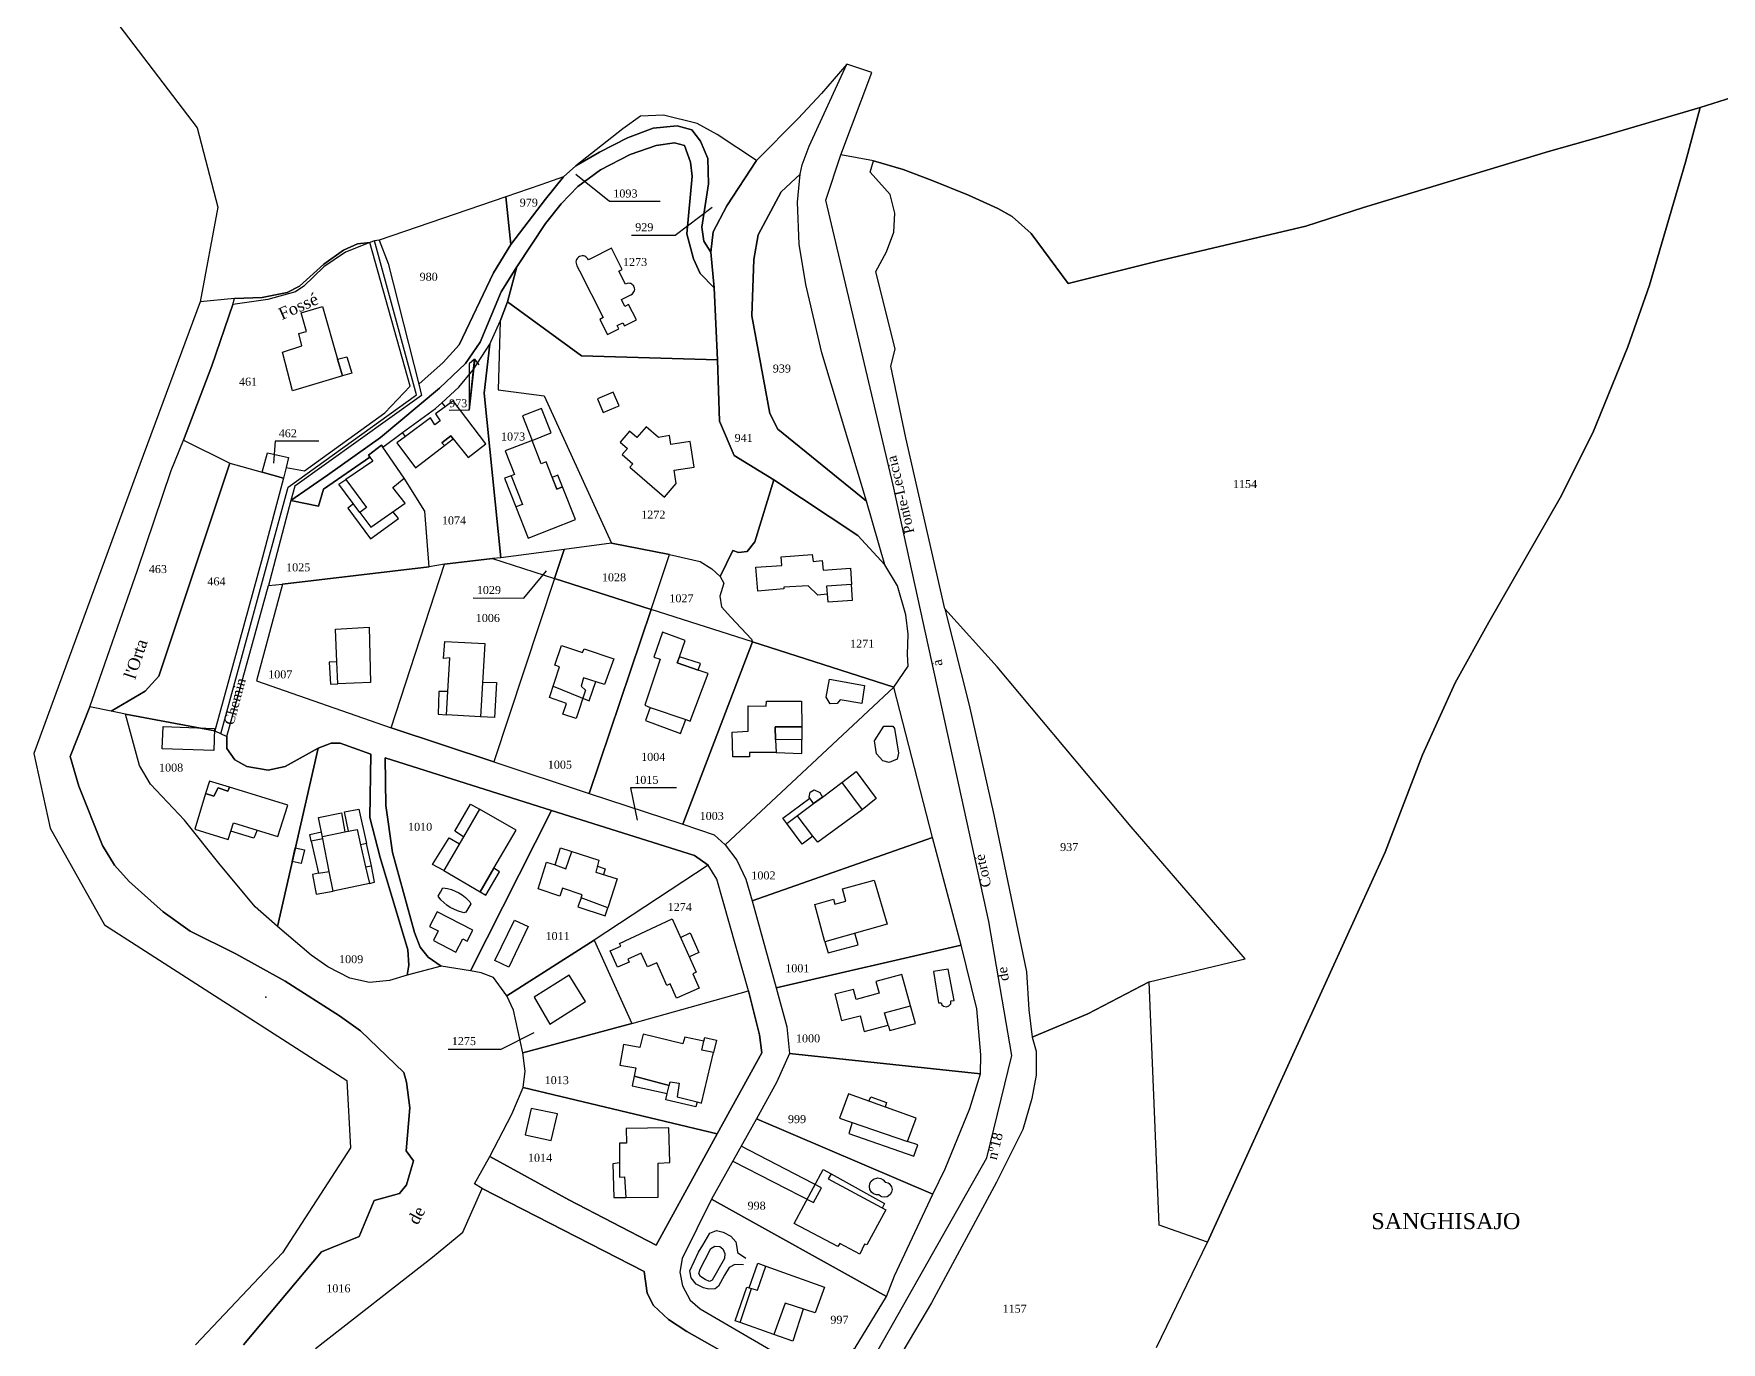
# Model space of a CAD drawing. Extents: x 1206804 to 1210977, y 6152742 to 6157901.
# Drawn here: x 1207331.4 to 1207753.1, y 6154725.3 to 6155052.3 of the extents above; entities that cross this region are included whole.
import ezdxf

# ---------------------------------------------------------------- set-up
doc = ezdxf.new("R2010")
doc.units = 0
doc.linetypes.add('CONTINU', pattern=[0])
doc.layers.get('0').update_dxf_attribs({"linetype": 'CONTINU'})
for name, color, linetype in [('1FLECHEFL', 7, 'CONTINU'), ('1LIEUDIT', 7, 'CONTINU'), ('1PARCELLE', 7, 'CONTINU'), ('1SECTION', 7, 'CONTINU'), ('1SUBDSECT', 7, 'CONTINU'), ('1TRONFLUV', 7, 'CONTINU'), ('1ZONCOMM', 7, 'CONTINU'), ('3BATIDUR', 7, 'CONTINU'), ('3BATILEGER', 7, 'CONTINU'), ('3FISCLINE', 7, 'CONTINUOUS'), ('3FLECHEPAR', 7, 'CONTINU'), ('3LIEUDITTEX', 7, 'CONTINU'), ('3PARCELLETEX', 7, 'CONTINU'), ('3PISCINE', 7, 'CONTINUOUS'), ('3TOPOLINE', 7, 'CONTINU'), ('3TRONFLUVTEX', 7, 'CONTINU'), ('3ZONCOMMTEX', 7, 'CONTINU')]:
    doc.layers.add(name, color=color, linetype=linetype)
doc.styles.get("Standard").update_dxf_attribs({"font": 'Times New Roman'})

# ---------------------------------------------------------------- blocks, each defined once
blk = doc.blocks.new('FLECHRU1')
blk.add_point((0, 0))

msp = doc.modelspace()

# ---------------------------------------------------------------- linework, layer by layer
at = {"layer": '1LIEUDIT'}
msp.add_lwpolyline([(1207757.38, 6155036.87), (1207747.85, 6155033.93), (1207722.96, 6155026.55), (1207709.97, 6155022.92), (1207663.78, 6155008.86), (1207649.29, 6155004.2), (1207612.95, 6154995.64), (1207589.97, 6154989.94), (1207580.73, 6155002.42), (1207575.96, 6155006.62), (1207572.34, 6155008.65), (1207564.99, 6155012.02), (1207555.96, 6155015.67), (1207548.67, 6155018.42), (1207541.27, 6155020.6), (1207533.16, 6155022.07), (1207540.87, 6155042.67), (1207534.63, 6155044.73), (1207528.33, 6155037.39), (1207522.47, 6155031.15), (1207512.04, 6155020.68), (1207502.21, 6155027.15), (1207497.23, 6155029.91), (1207488.84, 6155032), (1207483.08, 6155031.72), (1207478.61, 6155028.53), (1207466.89, 6155019.3), (1207463.81, 6155016.58), (1207458.11, 6155014.59), (1207449.36, 6155011.6), (1207417.73, 6155000.77), (1207416.61, 6155000.53), (1207415.42, 6155000.18), (1207412.36, 6154999.84), (1207408.79, 6154998.26), (1207403.89, 6154994.71), (1207397.81, 6154989.27), (1207394.73, 6154987.67), (1207388.47, 6154986.43), (1207381.61, 6154986.18), (1207373.01, 6154985.32), (1207357.96, 6154944.63), (1207331.42, 6154872.44), (1207335.52, 6154853.79), (1207349.14, 6154829.61), (1207409.65, 6154790.69), (1207410.6, 6154773.89), (1207393.55, 6154747.64), (1207371.83, 6154724.6)], dxfattribs=at)
at = {"layer": '1PARCELLE'}
for points in [[(1207534.63, 6155044.73), (1207528.33, 6155037.39), (1207522.47, 6155031.15), (1207512.04, 6155020.68), (1207504.59, 6155009.3), (1207501.22, 6155002.83), (1207500.67, 6154997.74), (1207501.45, 6154988.78), (1207502.3, 6154970.8), (1207502.77, 6154955.45), (1207506.44, 6154946.91), (1207516.4, 6154940.86), (1207537.41, 6154926.89), (1207544.15, 6154919.59), (1207539.54, 6154935.53), (1207517.35, 6154953.49), (1207515.39, 6154957.38), (1207510.84, 6154981.84), (1207511.35, 6154995.94), (1207512.43, 6155002.06), (1207518.2, 6155012.81), (1207522.92, 6155017.22), (1207523.49, 6155019.6), (1207525.19, 6155024.24), (1207534.63, 6155044.73)], [(1207512.04, 6155020.68), (1207502.21, 6155027.15), (1207497.23, 6155029.91), (1207488.84, 6155032), (1207483.08, 6155031.72), (1207478.61, 6155028.53), (1207466.89, 6155019.3), (1207472.82, 6155022.72), (1207479.82, 6155026.28), (1207486.23, 6155028.73), (1207492.26, 6155029.31), (1207495.89, 6155028.33), (1207498.07, 6155025.46), (1207499.85, 6155021.15), (1207500.02, 6155014.82), (1207498.38, 6155003.98), (1207498.89, 6155000.52), (1207500.67, 6154997.74), (1207501.22, 6155002.83), (1207504.59, 6155009.3), (1207512.04, 6155020.68)], [(1207541.27, 6155020.6), (1207548.67, 6155018.42), (1207555.96, 6155015.67), (1207564.99, 6155012.02), (1207572.34, 6155008.65), (1207575.96, 6155006.62), (1207580.73, 6155002.42), (1207589.97, 6154989.94), (1207612.95, 6154995.64), (1207649.29, 6155004.2), (1207663.78, 6155008.86), (1207709.97, 6155022.92), (1207722.96, 6155026.55), (1207747.85, 6155033.93), (1207744.19, 6155020.23), (1207735.18, 6154989.47), (1207729.82, 6154974.09), (1207721.04, 6154952.59), (1207712.88, 6154936.33), (1207695.07, 6154905.27), (1207686.62, 6154890.12), (1207678.52, 6154872.11), (1207669.13, 6154847.79), (1207624.79, 6154750.31), (1207612.67, 6154754.52), (1207610.18, 6154815.35), (1207634.2, 6154821.08), (1207605.69, 6154854.06), (1207572.15, 6154894.11), (1207559.12, 6154908.62), (1207549.38, 6154951.29), (1207545.59, 6154969.2), (1207546.71, 6154973.47), (1207541.86, 6154992.91), (1207544.54, 6154997.82), (1207546.38, 6155002.76), (1207546.63, 6155007.48), (1207545.45, 6155012.15), (1207540.49, 6155017.74), (1207541.27, 6155020.6)], [(1207466.89, 6155019.3), (1207463.81, 6155016.58), (1207459.28, 6155010.99), (1207450.67, 6154999.69), (1207446.35, 6154992.56), (1207437.7, 6154974.57), (1207433.71, 6154970.12), (1207427.66, 6154964.74), (1207428.3, 6154961.88), (1207396.66, 6154939.27), (1207395.69, 6154935.64), (1207404.83, 6154942.03), (1207418.09, 6154951.39), (1207432.83, 6154963.73), (1207439.32, 6154969.9), (1207443.02, 6154975.25), (1207448.27, 6154987.85), (1207452.14, 6154994.1), (1207459.31, 6155004.91), (1207463.23, 6155009.78), (1207467.41, 6155014.17), (1207473.1, 6155018.35), (1207480.5, 6155022.17), (1207486.96, 6155024.39), (1207491.52, 6155025.05), (1207494.04, 6155024.41), (1207495.59, 6155020.25), (1207496, 6155016.7), (1207494.62, 6155002.35), (1207496.3, 6154996.05), (1207497.96, 6154992.44), (1207501.45, 6154988.78), (1207500.67, 6154997.74), (1207498.89, 6155000.52), (1207498.38, 6155003.98), (1207500.02, 6155014.82), (1207499.85, 6155021.15), (1207498.07, 6155025.46), (1207495.89, 6155028.33), (1207492.26, 6155029.31), (1207486.23, 6155028.73), (1207479.82, 6155026.28), (1207472.82, 6155022.72), (1207466.89, 6155019.3)], [(1207502.3, 6154970.8), (1207501.45, 6154988.78), (1207497.96, 6154992.44), (1207496.3, 6154996.05), (1207494.62, 6155002.35), (1207496, 6155016.7), (1207495.59, 6155020.25), (1207494.04, 6155024.41), (1207491.52, 6155025.05), (1207486.96, 6155024.39), (1207480.5, 6155022.17), (1207473.1, 6155018.35), (1207467.41, 6155014.17), (1207463.23, 6155009.78), (1207459.31, 6155004.91), (1207452.14, 6154994.1), (1207449.8, 6154985.28), (1207468.34, 6154971.78), (1207502.3, 6154970.8)], [(1207463.81, 6155016.58), (1207458.11, 6155014.59), (1207449.36, 6155011.6), (1207450.67, 6154999.69), (1207459.28, 6155010.99), (1207463.81, 6155016.58)], [(1207522.92, 6155017.22), (1207518.2, 6155012.81), (1207512.43, 6155002.06), (1207511.35, 6154995.94), (1207510.84, 6154981.84), (1207515.39, 6154957.38), (1207517.35, 6154953.49), (1207539.54, 6154935.53), (1207528.35, 6154972.53), (1207524.36, 6154989.63), (1207522.69, 6154999.76), (1207522.32, 6155010.21), (1207522.92, 6155017.22)], [(1207449.36, 6155011.6), (1207417.73, 6155000.77), (1207419.99, 6154994.93), (1207427.66, 6154964.74), (1207433.71, 6154970.12), (1207437.7, 6154974.57), (1207446.35, 6154992.56), (1207450.67, 6154999.69), (1207449.36, 6155011.6)], [(1207368.82, 6154950.72), (1207380.41, 6154945.01), (1207388.53, 6154942.72), (1207389.86, 6154947.56), (1207395.07, 6154946.43), (1207394.47, 6154943.88), (1207399.08, 6154943.07), (1207419.12, 6154957.58), (1207425.46, 6154964.2), (1207415.42, 6155000.18), (1207409.29, 6154997.71), (1207403.95, 6154994.04), (1207398.9, 6154989.22), (1207396.83, 6154987.81), (1207389.95, 6154985.92), (1207381.17, 6154984.64), (1207375.93, 6154969.35), (1207368.82, 6154950.72)], [(1207452.14, 6154994.1), (1207448.27, 6154987.85), (1207443.02, 6154975.25), (1207439.32, 6154969.9), (1207432.83, 6154963.73), (1207418.09, 6154951.39), (1207404.83, 6154942.03), (1207395.69, 6154935.64), (1207402.58, 6154934.28), (1207403.8, 6154938.48), (1207415.43, 6154946.47), (1207415.05, 6154947), (1207418.29, 6154949.48), (1207418.62, 6154949.01), (1207423.58, 6154952.65), (1207431.79, 6154958.65), (1207433.38, 6154960.09), (1207437.67, 6154963.96), (1207441.2, 6154968.29), (1207445.39, 6154974.73), (1207448.02, 6154980.47), (1207449.8, 6154985.28), (1207452.14, 6154994.1)], [(1207516.4, 6154940.86), (1207506.44, 6154946.91), (1207502.77, 6154955.45), (1207502.3, 6154970.8), (1207468.34, 6154971.78), (1207449.8, 6154985.28), (1207448.02, 6154980.47), (1207447.52, 6154963.31), (1207459.02, 6154961.84), (1207475.79, 6154924.99), (1207490.33, 6154922.12), (1207497.93, 6154920.45), (1207500.85, 6154918.6), (1207502.99, 6154916.62), (1207506.15, 6154923.18), (1207507.53, 6154922.64), (1207509.74, 6154922.89), (1207511.67, 6154925.32), (1207516.4, 6154940.86)], [(1207445.39, 6154974.73), (1207448.02, 6154980.47), (1207447.52, 6154963.31), (1207459.02, 6154961.84), (1207475.79, 6154924.99), (1207463.94, 6154923.45), (1207448.19, 6154921.34), (1207443.98, 6154962.52), (1207445.39, 6154974.73)], [(1207418.62, 6154949.01), (1207423.58, 6154952.65), (1207431.79, 6154958.65), (1207433.38, 6154960.09), (1207437.67, 6154963.96), (1207441.2, 6154968.29), (1207445.39, 6154974.73), (1207443.98, 6154962.52), (1207448.19, 6154921.34), (1207446.04, 6154921.12), (1207434.09, 6154919.74), (1207430.21, 6154919.08), (1207429.19, 6154932.99), (1207424.01, 6154941.22), (1207418.62, 6154949.01)], [(1207368.82, 6154950.72), (1207380.41, 6154945.01), (1207362.65, 6154891.71), (1207359.24, 6154887.97), (1207350.77, 6154883), (1207345.41, 6154884.1), (1207357.38, 6154918.23), (1207365.78, 6154943.16), (1207368.82, 6154950.72)], [(1207388.53, 6154942.72), (1207389.86, 6154947.56), (1207395.07, 6154946.43), (1207394.47, 6154943.88), (1207393.84, 6154941.27), (1207388.53, 6154942.72)], [(1207390.07, 6154914.38), (1207393.62, 6154914.78), (1207430.21, 6154919.08), (1207429.19, 6154932.99), (1207424.01, 6154941.22), (1207418.62, 6154949.01), (1207418.29, 6154949.48), (1207415.05, 6154947), (1207415.43, 6154946.47), (1207403.8, 6154938.48), (1207402.58, 6154934.28), (1207395.69, 6154935.64), (1207390.07, 6154914.38)], [(1207380.41, 6154945.01), (1207388.53, 6154942.72), (1207393.84, 6154941.27), (1207388.55, 6154921.53), (1207376.66, 6154878.05), (1207354.37, 6154882.25), (1207350.77, 6154883), (1207359.24, 6154887.97), (1207362.65, 6154891.71), (1207380.41, 6154945.01)], [(1207544.15, 6154919.59), (1207537.41, 6154926.89), (1207516.4, 6154940.86), (1207511.67, 6154925.32), (1207509.74, 6154922.89), (1207507.53, 6154922.64), (1207506.15, 6154923.18), (1207502.99, 6154916.62), (1207503.85, 6154915.03), (1207502.87, 6154911.75), (1207503.34, 6154909.07), (1207505.66, 6154906.46), (1207510.81, 6154900.99), (1207511.01, 6154900.29), (1207546.35, 6154888.99), (1207549.96, 6154894.28), (1207549.77, 6154897.16), (1207549.99, 6154902.24), (1207549.39, 6154907.1), (1207547.31, 6154914.32), (1207544.15, 6154919.59)], [(1207448.19, 6154921.34), (1207446.04, 6154921.12), (1207461.53, 6154916.16), (1207463.94, 6154923.45), (1207448.19, 6154921.34)], [(1207475.79, 6154924.99), (1207463.94, 6154923.45), (1207461.53, 6154916.16), (1207485.7, 6154908.4), (1207490.33, 6154922.12), (1207475.79, 6154924.99)], [(1207502.99, 6154916.62), (1207503.85, 6154915.03), (1207502.87, 6154911.75), (1207503.34, 6154909.07), (1207505.66, 6154906.46), (1207510.81, 6154900.99), (1207511.01, 6154900.29), (1207485.7, 6154908.4), (1207490.33, 6154922.12), (1207497.93, 6154920.45), (1207500.85, 6154918.6), (1207502.99, 6154916.62)], [(1207393.62, 6154914.78), (1207387.07, 6154890.56), (1207420.75, 6154878.87), (1207434.09, 6154919.74), (1207430.21, 6154919.08), (1207393.62, 6154914.78)], [(1207446.4, 6154870.37), (1207420.75, 6154878.87), (1207434.09, 6154919.74), (1207446.04, 6154921.12), (1207461.53, 6154916.16), (1207446.4, 6154870.37)], [(1207446.4, 6154870.37), (1207470.22, 6154862.42), (1207485.7, 6154908.4), (1207461.53, 6154916.16), (1207446.4, 6154870.37)], [(1207470.22, 6154862.42), (1207493.6, 6154854.79), (1207511.01, 6154900.29), (1207485.7, 6154908.4), (1207470.22, 6154862.42)], [(1207580.95, 6154801.48), (1207594.86, 6154807.35), (1207610.18, 6154815.35), (1207634.2, 6154821.08), (1207605.69, 6154854.06), (1207572.15, 6154894.11), (1207559.12, 6154908.62), (1207565.2, 6154884.52), (1207571.33, 6154857.06), (1207579.49, 6154817.86), (1207580.07, 6154808.37), (1207580.95, 6154801.48)], [(1207493.6, 6154854.79), (1207501.5, 6154852.11), (1207504.18, 6154849.58), (1207546.35, 6154888.99), (1207511.01, 6154900.29), (1207493.6, 6154854.79)], [(1207504.18, 6154849.58), (1207507.12, 6154845.78), (1207509.36, 6154840.99), (1207510.95, 6154835.56), (1207556.06, 6154851.39), (1207546.35, 6154888.99), (1207504.18, 6154849.58)], [(1207392.32, 6154829.14), (1207386.77, 6154834.07), (1207377.68, 6154844.99), (1207369.1, 6154855.72), (1207360.58, 6154864.72), (1207357.81, 6154869.38), (1207354.37, 6154882.25), (1207376.66, 6154878.05), (1207379.67, 6154876.63), (1207379.67, 6154873.65), (1207381.65, 6154870.84), (1207384.69, 6154869.21), (1207390.04, 6154868.29), (1207394.29, 6154869.15), (1207402.46, 6154873.74), (1207392.32, 6154829.14)], [(1207424.71, 6154816.98), (1207420.35, 6154815.69), (1207415.35, 6154815.16), (1207410.41, 6154816.22), (1207404.92, 6154819.06), (1207400.75, 6154821.98), (1207392.32, 6154829.14), (1207402.46, 6154873.74), (1207405.79, 6154874.98), (1207408.03, 6154875.02), (1207415.7, 6154872.24), (1207415.39, 6154856.39), (1207418.01, 6154846.39), (1207424.9, 6154823.32), (1207425.12, 6154819.55), (1207424.71, 6154816.98)], [(1207440.55, 6154818.09), (1207433.23, 6154819.29), (1207429.98, 6154821.48), (1207428.02, 6154823.99), (1207426.61, 6154827.7), (1207421.04, 6154847.65), (1207419.42, 6154859.4), (1207419.27, 6154871.36), (1207460.82, 6154858.14), (1207440.55, 6154818.09)], [(1207449.61, 6154811.86), (1207446.33, 6154816.39), (1207443.24, 6154817.61), (1207440.55, 6154818.09), (1207460.82, 6154858.14), (1207496.57, 6154846.93), (1207499.96, 6154844.48), (1207471.47, 6154825.78), (1207449.61, 6154811.86)], [(1207510.95, 6154835.56), (1207517, 6154813.82), (1207563.18, 6154824.54), (1207556.06, 6154851.39), (1207510.95, 6154835.56)], [(1207510.08, 6154813.06), (1207502.17, 6154840.99), (1207499.96, 6154844.48), (1207471.47, 6154825.78), (1207480.85, 6154804.93), (1207510.08, 6154813.06)], [(1207453.68, 6154797.58), (1207451.31, 6154808.26), (1207449.61, 6154811.86), (1207471.47, 6154825.78), (1207480.85, 6154804.93), (1207453.68, 6154797.58)], [(1207517, 6154813.82), (1207519.59, 6154804.06), (1207520.32, 6154797.4), (1207568.01, 6154792.38), (1207568.08, 6154797.13), (1207567.13, 6154808.58), (1207563.18, 6154824.54), (1207517, 6154813.82)], [(1207453.71, 6154788.94), (1207454.27, 6154793.02), (1207453.68, 6154797.58), (1207480.85, 6154804.93), (1207510.08, 6154813.06), (1207512.83, 6154802.11), (1207513.37, 6154797.59), (1207502.19, 6154777.34), (1207453.71, 6154788.94)], [(1207520.32, 6154797.4), (1207517.08, 6154790.14), (1207512.04, 6154781.06), (1207556.11, 6154762.23), (1207559.17, 6154768.6), (1207565.4, 6154783.7), (1207568.01, 6154792.38), (1207520.32, 6154797.4)], [(1207445.39, 6154771.69), (1207450.87, 6154782.29), (1207453.71, 6154788.94), (1207502.19, 6154777.34), (1207486.99, 6154749.55), (1207465.18, 6154760.87), (1207445.39, 6154771.69)], [(1207512.04, 6154781.06), (1207500.8, 6154761.02), (1207544.53, 6154736.73), (1207546.54, 6154741.88), (1207556.11, 6154762.23), (1207512.04, 6154781.06)], [(1207500.8, 6154761.02), (1207493.44, 6154746.18), (1207492.87, 6154742.81), (1207493.59, 6154739.38), (1207495.5, 6154735.8), (1207497.96, 6154733.63), (1207523.51, 6154718.72), (1207527.87, 6154718.72), (1207532.38, 6154720.47), (1207536.73, 6154723.89), (1207544.53, 6154736.73), (1207500.8, 6154761.02)]]:
    msp.add_lwpolyline(points, close=True, dxfattribs=at)
for points in [[(1207612.04, 6154723.96), (1207624.79, 6154750.31), (1207669.13, 6154847.79), (1207678.52, 6154872.11), (1207686.62, 6154890.12), (1207695.07, 6154905.27), (1207712.88, 6154936.33), (1207721.04, 6154952.59), (1207729.82, 6154974.09), (1207735.18, 6154989.47), (1207744.19, 6155020.23), (1207747.85, 6155033.93), (1207757.38, 6155036.87)], [(1207524.38, 6154711.13), (1207494.62, 6154727.92), (1207490.03, 6154730.95), (1207486.32, 6154734.47), (1207484.71, 6154737.54), (1207483.98, 6154742.93), (1207443.49, 6154763.69), (1207443.49, 6154763.69), (1207441.61, 6154764.87), (1207445.39, 6154771.69), (1207465.18, 6154760.87), (1207486.99, 6154749.55), (1207502.19, 6154777.34), (1207513.37, 6154797.59), (1207512.83, 6154802.11), (1207510.08, 6154813.06), (1207502.17, 6154840.99), (1207499.96, 6154844.48), (1207496.57, 6154846.93), (1207460.82, 6154858.14), (1207419.27, 6154871.36), (1207419.42, 6154859.4), (1207421.04, 6154847.65), (1207426.61, 6154827.7), (1207428.02, 6154823.99), (1207429.98, 6154821.48), (1207433.23, 6154819.29), (1207424.71, 6154816.98), (1207425.12, 6154819.55), (1207424.9, 6154823.32), (1207418.01, 6154846.39), (1207415.39, 6154856.39), (1207415.7, 6154872.24), (1207408.03, 6154875.02), (1207405.79, 6154874.98), (1207402.46, 6154873.74), (1207394.29, 6154869.15), (1207390.04, 6154868.29), (1207384.69, 6154869.21), (1207381.65, 6154870.84), (1207379.67, 6154873.65), (1207379.67, 6154876.63), (1207390.07, 6154914.38), (1207393.62, 6154914.78), (1207387.07, 6154890.56), (1207420.75, 6154878.87), (1207446.4, 6154870.37), (1207470.22, 6154862.42), (1207493.6, 6154854.79), (1207501.5, 6154852.11), (1207504.18, 6154849.58), (1207507.12, 6154845.78), (1207509.36, 6154840.99), (1207510.95, 6154835.56), (1207517, 6154813.82), (1207519.59, 6154804.06), (1207520.32, 6154797.4), (1207517.08, 6154790.14), (1207512.04, 6154781.06), (1207500.8, 6154761.02), (1207493.44, 6154746.18), (1207492.87, 6154742.81), (1207493.59, 6154739.38), (1207495.5, 6154735.8), (1207497.96, 6154733.63), (1207523.51, 6154718.72)], [(1207401.84, 6154723.71), (1207431.06, 6154746.53), (1207438.67, 6154752.74), (1207443.49, 6154763.69), (1207441.61, 6154764.87), (1207445.39, 6154771.69), (1207450.87, 6154782.29), (1207453.71, 6154788.94), (1207454.27, 6154793.02), (1207453.68, 6154797.58), (1207451.31, 6154808.26), (1207449.61, 6154811.86), (1207446.33, 6154816.39), (1207443.24, 6154817.61), (1207440.55, 6154818.09), (1207433.23, 6154819.29), (1207424.71, 6154816.98), (1207420.35, 6154815.69), (1207415.35, 6154815.16), (1207410.41, 6154816.22), (1207404.92, 6154819.06), (1207400.75, 6154821.98), (1207392.32, 6154829.14), (1207386.77, 6154834.07), (1207377.68, 6154844.99), (1207369.1, 6154855.72), (1207360.58, 6154864.72), (1207357.81, 6154869.38), (1207354.37, 6154882.25), (1207350.77, 6154883), (1207350.77, 6154883), (1207345.41, 6154884.1), (1207340.54, 6154871.7), (1207342.67, 6154864.25), (1207348.57, 6154849.46), (1207351.62, 6154844.53), (1207355.26, 6154840.39), (1207363.8, 6154832.83), (1207370.53, 6154827.99), (1207381.93, 6154822.36), (1207394.23, 6154815.51), (1207407.8, 6154806.88), (1207413.07, 6154803.12), (1207423.88, 6154792.72), (1207424.55, 6154790.29), (1207425.38, 6154783.87), (1207424.47, 6154773.12), (1207426.35, 6154770.61), (1207424.57, 6154764.62), (1207422.84, 6154762.45), (1207416.46, 6154760.7), (1207412.74, 6154751.65), (1207403.32, 6154747.89), (1207383.82, 6154724.63)], [(1207612.04, 6154723.96), (1207624.79, 6154750.31), (1207612.67, 6154754.52), (1207610.18, 6154815.35), (1207594.86, 6154807.35), (1207580.95, 6154801.48), (1207581.94, 6154798.02), (1207581.93, 6154791.99), (1207580.83, 6154786.15), (1207578.59, 6154778.47), (1207572.05, 6154765.23), (1207555.75, 6154735.12), (1207528.14, 6154688.41)], [(1207401.84, 6154723.71), (1207431.06, 6154746.53), (1207438.67, 6154752.74), (1207443.49, 6154763.69), (1207483.98, 6154742.93), (1207484.71, 6154737.54), (1207486.32, 6154734.47), (1207490.03, 6154730.95), (1207494.62, 6154727.92), (1207524.38, 6154711.13)]]:
    msp.add_lwpolyline(points, dxfattribs=at)
at = {"layer": '1SECTION'}
msp.add_lwpolyline([(1207350.23, 6155057.6), (1207372.22, 6155028.78), (1207377.4, 6155008.99), (1207373.01, 6154985.32), (1207357.96, 6154944.63), (1207331.42, 6154872.44), (1207335.52, 6154853.79), (1207349.14, 6154829.61), (1207409.65, 6154790.69), (1207410.6, 6154773.89), (1207393.55, 6154747.64), (1207371.83, 6154724.6)], dxfattribs=at)
at = {"layer": '1SUBDSECT'}
msp.add_lwpolyline([(1207757.38, 6155036.87), (1207747.85, 6155033.93), (1207722.96, 6155026.55), (1207709.97, 6155022.92), (1207663.78, 6155008.86), (1207649.29, 6155004.2), (1207612.95, 6154995.64), (1207589.97, 6154989.94), (1207580.73, 6155002.42), (1207575.96, 6155006.62), (1207572.34, 6155008.65), (1207564.99, 6155012.02), (1207555.96, 6155015.67), (1207548.67, 6155018.42), (1207541.27, 6155020.6), (1207533.16, 6155022.07), (1207540.87, 6155042.67), (1207534.63, 6155044.73), (1207528.33, 6155037.39), (1207522.47, 6155031.15), (1207512.04, 6155020.68), (1207502.21, 6155027.15), (1207497.23, 6155029.91), (1207488.84, 6155032), (1207483.08, 6155031.72), (1207478.61, 6155028.53), (1207466.89, 6155019.3), (1207463.81, 6155016.58), (1207458.11, 6155014.59), (1207449.36, 6155011.6), (1207417.73, 6155000.77), (1207416.61, 6155000.53), (1207415.42, 6155000.18), (1207412.36, 6154999.84), (1207408.79, 6154998.26), (1207403.89, 6154994.71), (1207397.81, 6154989.27), (1207394.73, 6154987.67), (1207388.47, 6154986.43), (1207381.61, 6154986.18), (1207373.01, 6154985.32), (1207357.96, 6154944.63), (1207331.42, 6154872.44), (1207335.52, 6154853.79), (1207349.14, 6154829.61), (1207409.65, 6154790.69), (1207410.6, 6154773.89), (1207393.55, 6154747.64), (1207371.83, 6154724.6)], dxfattribs=at)
at = {"layer": '1TRONFLUV'}
msp.add_lwpolyline([(1207381.17, 6154984.64), (1207381.61, 6154986.18), (1207388.47, 6154986.43), (1207394.73, 6154987.67), (1207397.81, 6154989.27), (1207403.89, 6154994.71), (1207408.79, 6154998.26), (1207412.36, 6154999.84), (1207415.42, 6155000.18), (1207409.29, 6154997.71), (1207403.95, 6154994.04), (1207398.9, 6154989.22), (1207396.83, 6154987.81), (1207389.95, 6154985.92), (1207381.17, 6154984.64)], close=True, dxfattribs=at)
msp.add_lwpolyline([(1207383.82, 6154724.63), (1207403.32, 6154747.89), (1207412.74, 6154751.65), (1207416.46, 6154760.7), (1207422.84, 6154762.45), (1207424.57, 6154764.62), (1207426.35, 6154770.61), (1207424.47, 6154773.12), (1207425.38, 6154783.87), (1207424.55, 6154790.29), (1207423.88, 6154792.72), (1207413.07, 6154803.12), (1207407.8, 6154806.88), (1207394.23, 6154815.51), (1207381.93, 6154822.36), (1207370.53, 6154827.99), (1207363.8, 6154832.83), (1207355.26, 6154840.39), (1207351.62, 6154844.53), (1207348.57, 6154849.46), (1207342.67, 6154864.25), (1207340.54, 6154871.7), (1207345.41, 6154884.1), (1207357.38, 6154918.23), (1207365.78, 6154943.16), (1207368.82, 6154950.72), (1207375.93, 6154969.35), (1207381.17, 6154984.64), (1207381.61, 6154986.18), (1207373.01, 6154985.32), (1207357.96, 6154944.63), (1207331.42, 6154872.44), (1207335.52, 6154853.79), (1207349.14, 6154829.61), (1207409.65, 6154790.69), (1207410.6, 6154773.89), (1207393.55, 6154747.64), (1207371.83, 6154724.6)], dxfattribs=at)
at = {"layer": '1ZONCOMM'}
for points in [[(1207487.97, 6154582.67), (1207495.49, 6154590.2), (1207502.62, 6154597.67), (1207507.32, 6154602.29), (1207507.79, 6154608.95), (1207503.42, 6154616.54), (1207499.59, 6154635.7), (1207513.09, 6154671.5), (1207569.61, 6154771.31), (1207575.87, 6154796.93), (1207570.13, 6154830.4), (1207546.16, 6154939.47), (1207529.36, 6155010.7), (1207533.16, 6155022.07), (1207540.87, 6155042.67)], [(1207487.97, 6154582.67), (1207495.49, 6154590.2), (1207502.62, 6154597.67), (1207507.32, 6154602.29), (1207507.79, 6154608.95), (1207503.42, 6154616.54), (1207499.59, 6154635.7), (1207513.09, 6154671.5), (1207569.61, 6154771.31), (1207575.87, 6154796.93), (1207570.13, 6154830.4), (1207546.16, 6154939.47), (1207529.36, 6155010.7), (1207533.16, 6155022.07), (1207540.87, 6155042.67)], [(1207378.17, 6154877.33), (1207395.01, 6154938.96), (1207427.04, 6154962.07), (1207416.61, 6155000.53)]]:
    msp.add_lwpolyline(points, dxfattribs=at)
at = {"layer": '3BATIDUR'}
for points in [[(1207480.67, 6154987.1), (1207481.04, 6154987.33), (1207481.26, 6154987.55), (1207481.43, 6154987.81), (1207481.55, 6154988.1), (1207481.6, 6154988.4), (1207481.58, 6154988.71), (1207481.5, 6154989.01), (1207481.43, 6154989.15), (1207481.36, 6154989.28), (1207481.16, 6154989.52), (1207480.92, 6154989.72), (1207480.65, 6154989.86), (1207480.35, 6154989.94), (1207480.05, 6154989.96), (1207479.74, 6154989.91), (1207479.33, 6154989.73), (1207477.66, 6154993.01), (1207478.51, 6154993.44), (1207475.83, 6154998.72), (1207470.71, 6154996.12), (1207470.03, 6154995.79), (1207469.88, 6154996.09), (1207469.67, 6154996.34), (1207469.41, 6154996.56), (1207469.11, 6154996.71), (1207468.79, 6154996.8), (1207468.45, 6154996.82), (1207468.11, 6154996.77), (1207467.8, 6154996.64), (1207467.52, 6154996.46), (1207467.28, 6154996.23), (1207467.1, 6154995.94), (1207466.97, 6154995.63), (1207466.92, 6154995.3), (1207466.94, 6154994.96), (1207467.03, 6154994.64), (1207467.18, 6154994.34), (1207467.83, 6154993.07), (1207473.76, 6154981.39), (1207472.87, 6154980.94), (1207474.8, 6154977.14), (1207477.63, 6154978.58), (1207477.24, 6154979.36), (1207478.68, 6154980.1), (1207479.08, 6154979.32), (1207482.03, 6154980.82), (1207480.07, 6154984.65), (1207479.18, 6154984.19), (1207478.31, 6154985.91), (1207480.67, 6154987.1)], [(1207408.55, 6154966.8), (1207396.06, 6154963.09), (1207393.55, 6154972.71), (1207398.45, 6154974.33), (1207397.68, 6154977.4), (1207399.57, 6154977.87), (1207398.22, 6154982.55), (1207403.6, 6154984.18), (1207407.35, 6154971.01), (1207408.55, 6154966.8)], [(1207434.05, 6154949.39), (1207433.44, 6154950.11), (1207435.68, 6154951.82), (1207436.25, 6154951.09), (1207439.97, 6154946.39), (1207444.38, 6154949.8), (1207436.26, 6154960.59), (1207434.21, 6154959.1), (1207431.81, 6154957.34), (1207433.02, 6154955.55), (1207431.67, 6154954.57), (1207430.56, 6154956.32), (1207424.32, 6154951.66), (1207422.15, 6154950.04), (1207426.81, 6154943.81), (1207434.05, 6154949.39)], [(1207473.75, 6154957.62), (1207476.88, 6154958.95), (1207477.69, 6154959.3), (1207476.21, 6154962.77), (1207472.28, 6154961.1), (1207473.75, 6154957.62)], [(1207484.5, 6154954.06), (1207482.17, 6154951.37), (1207480.31, 6154952.98), (1207477.95, 6154950.26), (1207479.82, 6154948.65), (1207478.49, 6154947.13), (1207481.14, 6154944.83), (1207480.38, 6154943.95), (1207489.02, 6154936.46), (1207492, 6154939.9), (1207491.48, 6154943.22), (1207496.49, 6154944), (1207495.49, 6154950.4), (1207490.66, 6154949.65), (1207490.31, 6154951.87), (1207487.52, 6154951.43), (1207484.5, 6154954.06)], [(1207388.53, 6154942.72), (1207389.86, 6154947.56), (1207395.07, 6154946.43), (1207394.47, 6154943.88), (1207393.84, 6154941.27), (1207388.53, 6154942.72)], [(1207412.94, 6154932.66), (1207415.67, 6154928.97), (1207424.21, 6154935), (1207421.17, 6154938.94), (1207424.01, 6154941.22), (1207418.62, 6154949.01), (1207418.29, 6154949.48), (1207415.05, 6154947), (1207415.43, 6154946.47), (1207416.13, 6154945.5), (1207409.39, 6154940.92), (1207414.59, 6154933.87), (1207412.94, 6154932.66)], [(1207466.79, 6154930.92), (1207463.58, 6154939.08), (1207462.17, 6154938.52), (1207459.49, 6154945.31), (1207458.26, 6154944.84), (1207455.95, 6154950.68), (1207449.24, 6154948.04), (1207451.55, 6154942.18), (1207450.74, 6154941.86), (1207453.56, 6154934.7), (1207451.88, 6154934.04), (1207454.95, 6154926.25), (1207466.79, 6154930.92)], [(1207529.74, 6154912.23), (1207527.37, 6154912.01), (1207524.92, 6154914.31), (1207518.84, 6154913.96), (1207518.85, 6154913.61), (1207512.38, 6154913.02), (1207511.85, 6154918.97), (1207518.36, 6154919.39), (1207518.17, 6154921.59), (1207525.98, 6154922.16), (1207526.17, 6154920.45), (1207528.44, 6154920.67), (1207528.73, 6154918.24), (1207535.54, 6154918.72), (1207535.8, 6154914.64), (1207529.56, 6154914.28), (1207529.74, 6154912.23)], [(1207407.18, 6154895.35), (1207406.84, 6154903.51), (1207415.24, 6154903.98), (1207415.6, 6154890.2), (1207407.42, 6154889.83), (1207407.18, 6154895.35)], [(1207488.58, 6154902.76), (1207486.4, 6154896.53), (1207488.01, 6154895.99), (1207484.12, 6154884.53), (1207485.48, 6154883.89), (1207484.3, 6154880.7), (1207493.06, 6154877.42), (1207494.41, 6154880.9), (1207495.45, 6154880.54), (1207499.98, 6154892.4), (1207497.49, 6154893.25), (1207492.2, 6154895.05), (1207492.77, 6154896.62), (1207494.25, 6154900.65), (1207488.58, 6154902.76)], [(1207434.91, 6154887.91), (1207435.4, 6154896.3), (1207433.86, 6154896.2), (1207434.14, 6154900.38), (1207444.19, 6154899.91), (1207443.1, 6154881.55), (1207434.57, 6154882.1), (1207434.91, 6154887.91)], [(1207463.63, 6154882.25), (1207464.58, 6154884.89), (1207460.28, 6154886.41), (1207462.84, 6154894.08), (1207461.64, 6154894.5), (1207463.35, 6154899.45), (1207468.59, 6154897.65), (1207468.97, 6154898.59), (1207476.37, 6154896.05), (1207474.08, 6154889.67), (1207468.84, 6154891.34), (1207468.24, 6154889.27), (1207469.3, 6154888.25), (1207466.97, 6154881.16), (1207463.63, 6154882.25)], [(1207516.82, 6154875.81), (1207516.97, 6154872.66), (1207510.26, 6154872.66), (1207510.3, 6154871.61), (1207506.13, 6154871.57), (1207505.97, 6154877.72), (1207510, 6154878), (1207510, 6154884.35), (1207514.47, 6154884.25), (1207514.55, 6154885.53), (1207523.31, 6154885.51), (1207523.35, 6154879.05), (1207516.67, 6154879.06), (1207516.82, 6154875.81)], [(1207363.54, 6154873.61), (1207363.74, 6154879.17), (1207376.61, 6154878.7), (1207376.41, 6154873.13), (1207363.54, 6154873.61)], [(1207374.38, 6154862.39), (1207371.64, 6154853.53), (1207379.99, 6154850.88), (1207380.67, 6154853.03), (1207381.31, 6154855.11), (1207387.22, 6154853.27), (1207392.43, 6154851.65), (1207394.9, 6154859.47), (1207380.32, 6154864), (1207379.93, 6154863.03), (1207377.47, 6154863.84), (1207376.42, 6154861.76), (1207374.38, 6154862.39)], [(1207519.62, 6154854.95), (1207526.28, 6154859.88), (1207528.52, 6154861.54), (1207533.38, 6154865.13), (1207538.44, 6154858.35), (1207527.37, 6154850.25), (1207526.09, 6154851.75), (1207523.45, 6154849.76), (1207519.62, 6154854.95)], [(1207438.84, 6154851.61), (1207433.9, 6154843.16), (1207442.98, 6154837.84), (1207446.42, 6154843.77), (1207451.95, 6154853.27), (1207442.86, 6154858.47), (1207438.84, 6154851.61)], [(1207402.62, 6154856.45), (1207408.33, 6154857.61), (1207409.18, 6154852.84), (1207412.26, 6154853.39), (1207413.12, 6154849.61), (1207414.36, 6154844.1), (1207415.29, 6154839.96), (1207406.21, 6154838.03), (1207405.25, 6154842.96), (1207403.66, 6154851.11), (1207402.62, 6154856.45)], [(1207468.22, 6154836.37), (1207468.47, 6154837.1), (1207463.57, 6154838.76), (1207462.87, 6154836.73), (1207457.47, 6154838.55), (1207459.59, 6154845.26), (1207461.74, 6154844.57), (1207463.06, 6154848.86), (1207472.67, 6154845.72), (1207471.88, 6154842.78), (1207477.26, 6154841.12), (1207474.86, 6154833.81), (1207468.22, 6154836.37)], [(1207526.6, 6154834.69), (1207531.27, 6154836.03), (1207531.65, 6154834.75), (1207534.37, 6154835.52), (1207533.56, 6154838.58), (1207541.44, 6154840.73), (1207544.66, 6154829.74), (1207529.15, 6154825.38), (1207526.6, 6154834.69)], [(1207438.66, 6154826.09), (1207439.74, 6154825.53), (1207441.13, 6154828.25), (1207432.24, 6154832.85), (1207430.35, 6154829.2), (1207432.52, 6154828.07), (1207431.3, 6154825.7), (1207436.94, 6154822.77), (1207438.66, 6154826.09)], [(1207451.54, 6154830.78), (1207455.02, 6154829.2), (1207450.11, 6154819), (1207446.62, 6154820.7), (1207451.54, 6154830.78)], [(1207477.29, 6154818.99), (1207475.44, 6154823.1), (1207478.12, 6154824.3), (1207477.84, 6154824.9), (1207490.98, 6154831.11), (1207496.98, 6154817.78), (1207496.13, 6154817.38), (1207497.73, 6154813.74), (1207492.06, 6154811.24), (1207490.48, 6154814.81), (1207489.66, 6154814.45), (1207487.11, 6154820.11), (1207484.78, 6154819.06), (1207483.24, 6154822.49), (1207479.9, 6154820.99), (1207480.21, 6154820.3), (1207477.29, 6154818.99)], [(1207456.44, 6154811.53), (1207460.42, 6154804.79), (1207469.27, 6154810.4), (1207465.21, 6154817.02), (1207456.44, 6154811.53)], [(1207531.66, 6154812.22), (1207533.31, 6154805.65), (1207537.97, 6154806.83), (1207538.95, 6154802.94), (1207544.97, 6154804.54), (1207544.07, 6154807.63), (1207550.55, 6154809.32), (1207548.35, 6154817.21), (1207541.85, 6154815.4), (1207542.72, 6154812.55), (1207536.94, 6154810.92), (1207536.32, 6154813.39), (1207531.66, 6154812.22)], [(1207498.89, 6154800.48), (1207494.12, 6154801.55), (1207493.67, 6154799.88), (1207483.75, 6154802.29), (1207482.85, 6154798.9), (1207478.77, 6154799.65), (1207477.91, 6154794.48), (1207481.88, 6154793.82), (1207481.44, 6154791.73), (1207490.21, 6154789.44), (1207490.43, 6154790.35), (1207492.73, 6154789.98), (1207492.19, 6154786.56), (1207497.21, 6154785.34), (1207498.34, 6154785.05), (1207501.31, 6154797.69), (1207498.38, 6154798.29), (1207498.89, 6154800.48)], [(1207535.03, 6154787.31), (1207532.79, 6154781.3), (1207549.78, 6154775.45), (1207551.94, 6154781.29), (1207535.03, 6154787.31)], [(1207455.7, 6154783.67), (1207454.22, 6154777.12), (1207460.77, 6154775.71), (1207462.29, 6154782.34), (1207455.7, 6154783.67)], [(1207477.8, 6154766.55), (1207479.02, 6154766.61), (1207479.43, 6154761.46), (1207487.48, 6154761.48), (1207487.45, 6154770), (1207490.38, 6154770.17), (1207490.13, 6154778.88), (1207479.44, 6154778.7), (1207479.57, 6154774.98), (1207477.78, 6154774.99), (1207477.8, 6154766.55)], [(1207521.43, 6154754.94), (1207528.7, 6154768.43), (1207530.69, 6154767.36), (1207529.99, 6154766.13), (1207544.35, 6154758.32), (1207539.62, 6154749.63), (1207539.03, 6154749.74), (1207537.84, 6154747.26), (1207532.83, 6154749.94), (1207532.35, 6154749.2), (1207521.43, 6154754.94)], [(1207507.93, 6154730.23), (1207510.81, 6154738.7), (1207512.27, 6154738.24), (1207514.38, 6154744.28), (1207529, 6154739.03), (1207526.73, 6154732.61), (1207519.2, 6154734.99), (1207516.41, 6154727.23), (1207507.93, 6154730.23)]]:
    msp.add_lwpolyline(points, close=True, dxfattribs=at)
at = {"layer": '3BATILEGER'}
for points in [[(1207407.35, 6154971.01), (1207409.7, 6154971.55), (1207410.93, 6154967.51), (1207408.55, 6154966.8), (1207407.35, 6154971.01)], [(1207434.21, 6154959.1), (1207431.81, 6154957.34), (1207433.02, 6154955.55), (1207431.67, 6154954.57), (1207430.56, 6154956.32), (1207424.32, 6154951.66), (1207423.58, 6154952.65), (1207431.79, 6154958.65), (1207433.38, 6154960.09), (1207434.21, 6154959.1)], [(1207458.28, 6154958.67), (1207453.54, 6154956.81), (1207455.95, 6154950.68), (1207460.5, 6154952.47), (1207460.69, 6154952.55), (1207458.28, 6154958.67)], [(1207434.05, 6154949.39), (1207436.25, 6154951.09), (1207435.68, 6154951.82), (1207433.44, 6154950.11), (1207434.05, 6154949.39)], [(1207412.94, 6154932.66), (1207407.66, 6154939.75), (1207409.39, 6154940.92), (1207414.59, 6154933.87), (1207412.94, 6154932.66)], [(1207463.58, 6154939.08), (1207462.43, 6154942), (1207461.02, 6154941.44), (1207462.17, 6154938.52), (1207463.58, 6154939.08)], [(1207529.74, 6154912.23), (1207529.9, 6154910.32), (1207536.06, 6154910.78), (1207535.8, 6154914.64), (1207529.56, 6154914.28), (1207529.74, 6154912.23)], [(1207492.77, 6154896.62), (1207492.2, 6154895.05), (1207497.49, 6154893.25), (1207498.04, 6154894.89), (1207492.77, 6154896.62)], [(1207407.42, 6154889.83), (1207407.18, 6154895.35), (1207405.29, 6154895.21), (1207405.57, 6154889.75), (1207407.42, 6154889.83)], [(1207434.91, 6154887.91), (1207432.67, 6154887.95), (1207432.46, 6154882.24), (1207434.57, 6154882.1), (1207434.91, 6154887.91)], [(1207516.82, 6154875.81), (1207516.67, 6154879.06), (1207523.35, 6154879.05), (1207523.38, 6154875.89), (1207516.82, 6154875.81)], [(1207380.32, 6154864), (1207375.36, 6154865.54), (1207374.38, 6154862.39), (1207376.42, 6154861.76), (1207377.47, 6154863.84), (1207379.93, 6154863.03), (1207380.32, 6154864)], [(1207528.52, 6154861.54), (1207526.28, 6154859.88), (1207525.2, 6154861.51), (1207525.44, 6154862.77), (1207526.47, 6154863.35), (1207527.87, 6154862.63), (1207528.52, 6154861.54)], [(1207438.84, 6154851.61), (1207436.68, 6154853), (1207440.61, 6154859.75), (1207442.86, 6154858.47), (1207438.84, 6154851.61)], [(1207380.67, 6154853.03), (1207381.31, 6154855.11), (1207387.22, 6154853.27), (1207386.43, 6154851.28), (1207380.67, 6154853.03)], [(1207405.25, 6154842.96), (1207403.66, 6154851.11), (1207400.78, 6154850.47), (1207402.55, 6154842.47), (1207405.25, 6154842.96)], [(1207396.02, 6154845.42), (1207396.79, 6154848.83), (1207399.06, 6154848.32), (1207398.28, 6154844.91), (1207396.02, 6154845.42)], [(1207413.12, 6154849.61), (1207414.36, 6154844.1), (1207415.85, 6154844.37), (1207414.59, 6154849.92), (1207413.12, 6154849.61)], [(1207442.98, 6154837.84), (1207444.41, 6154837.01), (1207447.85, 6154842.87), (1207446.42, 6154843.77), (1207442.98, 6154837.84)], [(1207468.22, 6154836.37), (1207467.4, 6154834.11), (1207474.21, 6154831.8), (1207474.86, 6154833.81), (1207468.22, 6154836.37)], [(1207498.89, 6154800.48), (1207499.11, 6154801.46), (1207502.04, 6154800.79), (1207501.31, 6154797.69), (1207498.38, 6154798.29), (1207498.89, 6154800.48)], [(1207481.44, 6154791.73), (1207480.95, 6154789.36), (1207489.74, 6154787.4), (1207490.21, 6154789.44), (1207481.44, 6154791.73)], [(1207489.38, 6154785.87), (1207489.74, 6154787.4), (1207490.21, 6154789.44), (1207490.43, 6154790.35), (1207492.73, 6154789.98), (1207492.19, 6154786.56), (1207497.21, 6154785.34), (1207496.9, 6154784.09), (1207489.38, 6154785.87)]]:
    msp.add_lwpolyline(points, close=True, dxfattribs=at)
at = {"layer": '3FISCLINE'}
for points in [[(1207450.74, 6154941.86), (1207449.06, 6154941.2), (1207451.88, 6154934.04)], [(1207411.34, 6154934.81), (1207409.9, 6154933.72), (1207415.6, 6154926.07), (1207422.59, 6154931.12), (1207421.19, 6154932.88)], [(1207443.62, 6154890.28), (1207447.03, 6154890.18), (1207446.59, 6154881.4), (1207443.1, 6154881.55)], [(1207461.23, 6154889.24), (1207470.24, 6154885.55), (1207471.88, 6154890.38)], [(1207485.48, 6154883.89), (1207494.41, 6154880.9)], [(1207516.97, 6154872.66), (1207523.39, 6154872.44), (1207523.38, 6154875.89)], [(1207533.38, 6154865.13), (1207536.93, 6154867.91), (1207541.94, 6154861.17), (1207538.44, 6154858.35)], [(1207410.04, 6154853), (1207409.08, 6154857.85), (1207412.67, 6154858.48), (1207414.59, 6154849.92)], [(1207519.62, 6154854.95), (1207518.63, 6154856.27), (1207525.36, 6154861.27)], [(1207526.09, 6154851.75), (1207522.24, 6154856.88)], [(1207400.78, 6154850.47), (1207400.41, 6154852.21), (1207403.34, 6154852.8)], [(1207403.55, 6154851.67), (1207409.18, 6154852.84)], [(1207433.9, 6154843.16), (1207431.11, 6154844.68), (1207435.22, 6154851.37), (1207437.8, 6154849.82)], [(1207461.74, 6154844.57), (1207464.4, 6154843.63), (1207465.86, 6154847.94)], [(1207402.55, 6154842.47), (1207401.11, 6154842.17), (1207401.99, 6154837.28), (1207406.21, 6154838.03)], [(1207415.29, 6154839.96), (1207416.59, 6154840.28), (1207415.85, 6154844.37)], [(1207472.29, 6154844.29), (1207474.23, 6154843.56), (1207473.8, 6154842.19)], [(1207493.08, 6154826.45), (1207495.45, 6154827.55), (1207497.67, 6154822.71), (1207495.26, 6154821.58)], [(1207529.15, 6154825.38), (1207529.93, 6154822.6), (1207537.44, 6154824.57), (1207536.64, 6154827.49)], [(1207544.97, 6154804.54), (1207545.35, 6154803.21), (1207551.82, 6154804.9), (1207550.55, 6154809.32)], [(1207540.12, 6154785.49), (1207540.59, 6154786.6), (1207544.55, 6154785.19), (1207544.18, 6154784.05)], [(1207535.94, 6154780.21), (1207535.14, 6154777.47), (1207551.38, 6154771.75), (1207552.37, 6154774.63), (1207549.78, 6154775.45)], [(1207506.12, 6154770.52), (1207526.31, 6154760.18), (1207528.32, 6154763.81), (1207508.23, 6154774.29)], [(1207477.79, 6154770.07), (1207476.16, 6154769.85), (1207476.43, 6154761.4), (1207479.43, 6154761.46)], [(1207530.69, 6154767.36), (1207544.06, 6154759.93), (1207543.45, 6154758.81)], [(1207510.24, 6154738.86), (1207512.36, 6154745.03), (1207514.38, 6154744.28)], [(1207507.93, 6154730.23), (1207506.75, 6154730.63), (1207509.62, 6154739.04), (1207510.81, 6154738.7)], [(1207523.71, 6154733.56), (1207521.1, 6154725.5), (1207516.41, 6154727.23)]]:
    msp.add_lwpolyline(points, dxfattribs=at)
at = {"layer": '3FLECHEPAR'}
for points in [[(1207487.97, 6155010.37), (1207475.31, 6155010.4), (1207466.92, 6155017.14)], [(1207480.83, 6155001.98), (1207491.75, 6155001.96), (1207501, 6155008.98)], [(1207442.76, 6154969.57), (1207441.62, 6154970.98), (1207440.24, 6154958.22), (1207441.61, 6154970.97), (1207440.2, 6154969.85), (1207440.24, 6154958.21), (1207435.23, 6154958.18)], [(1207402.64, 6154950.45), (1207391.72, 6154950.47), (1207391.33, 6154944.98)], [(1207441.2, 6154911.29), (1207453.87, 6154911.27), (1207459.54, 6154918.1)], [(1207492.08, 6154863.81), (1207480.58, 6154863.83), (1207482.24, 6154855.78)], [(1207434.96, 6154798.53), (1207448.2, 6154798.5), (1207456.51, 6154802.7)]]:
    msp.add_lwpolyline(points, dxfattribs=at)
at = {"layer": '3PISCINE'}
for points in [[(1207529.47, 6154886.48), (1207530.29, 6154891.03), (1207539.06, 6154889.44), (1207538.34, 6154884.9), (1207532.98, 6154885.84), (1207532.19, 6154884.89), (1207530.42, 6154884.81), (1207529.47, 6154886.48)], [(1207541.56, 6154875.59), (1207543.83, 6154879.25), (1207546.1, 6154879.29), (1207546.54, 6154878.64), (1207547.56, 6154872.54), (1207547.21, 6154870.99), (1207545.22, 6154870.17), (1207543.59, 6154870.56), (1207542.07, 6154872.37), (1207541.56, 6154875.59)], [(1207432.49, 6154836.76), (1207433.09, 6154837.79), (1207433.69, 6154838.84), (1207434.79, 6154838.66), (1207435.78, 6154838.39), (1207436.73, 6154838.04), (1207437.63, 6154837.59), (1207438.46, 6154837.07), (1207439.29, 6154836.42), (1207440.44, 6154835.33), (1207440.63, 6154834.82), (1207439.42, 6154832.73), (1207438.89, 6154832.63), (1207437.36, 6154833.09), (1207436.39, 6154833.5), (1207435.52, 6154833.94), (1207434.69, 6154834.52), (1207433.9, 6154835.17), (1207433.19, 6154835.88), (1207432.49, 6154836.76)], [(1207556.3, 6154817.89), (1207557.54, 6154810.07), (1207558.23, 6154810.13), (1207558.39, 6154809.6), (1207558.76, 6154809.27), (1207559.5, 6154809.12), (1207560.15, 6154809.31), (1207560.59, 6154809.82), (1207560.63, 6154810.56), (1207561.42, 6154810.64), (1207559.91, 6154818.5), (1207556.3, 6154817.89)], [(1207542.63, 6154762.08), (1207542.01, 6154762.09), (1207541.32, 6154762.34), (1207540.76, 6154762.8), (1207540.38, 6154763.44), (1207540.25, 6154764.17), (1207540.37, 6154764.91), (1207540.74, 6154765.55), (1207541.3, 6154766.02), (1207542.36, 6154766.31), (1207543.09, 6154766.19), (1207543.74, 6154765.83), (1207544.21, 6154765.26), (1207544.94, 6154765.09), (1207545.21, 6154764.9), (1207545.79, 6154764.09), (1207545.91, 6154763.43), (1207545.8, 6154762.78), (1207545.47, 6154762.19), (1207544.66, 6154761.62), (1207544, 6154761.5), (1207543.34, 6154761.61), (1207543.04, 6154761.75), (1207542.63, 6154762.08)], [(1207499.25, 6154745.96), (1207500.67, 6154748.67), (1207501.62, 6154749.24), (1207502.92, 6154749.16), (1207503.67, 6154748.6), (1207504.15, 6154747.43), (1207504.02, 6154746.17), (1207500.98, 6154740.73), (1207500.28, 6154740.46), (1207499.2, 6154740.92), (1207498.06, 6154741.66), (1207497.67, 6154742.4), (1207497.88, 6154743.31), (1207498.52, 6154744.66), (1207499.25, 6154745.96)]]:
    msp.add_lwpolyline(points, close=True, dxfattribs=at)
at = {"layer": '3TOPOLINE'}
msp.add_lwpolyline([(1207508.77, 6154744.57), (1207506.59, 6154744.71), (1207505.22, 6154743.95), (1207504.02, 6154742.01), (1207502.51, 6154739.31), (1207501.71, 6154738.6), (1207500.13, 6154738.49), (1207498.81, 6154738.83), (1207496.98, 6154739.78), (1207495.71, 6154741.34), (1207495.39, 6154743.08), (1207497.59, 6154747.75), (1207498.64, 6154749.48), (1207500.35, 6154752.48), (1207502.02, 6154753.2), (1207503.7, 6154752.8), (1207505.63, 6154751.8), (1207506.85, 6154750.34), (1207507.18, 6154748.47), (1207507.33, 6154747.66), (1207509.36, 6154746.3)], dxfattribs=at)

# ---------------------------------------------------------------- block references
at = {"layer": '1FLECHEFL', "rotation": 329.6}
msp.add_blockref('FLECHRU1', (1207389.42, 6154811.5), dxfattribs=at)

# ---------------------------------------------------------------- texts
at = {"layer": '3LIEUDITTEX'}
msp.add_text('SANGHISAJO', height=4, dxfattribs=at).set_placement((1207665.69, 6154753.53))
at = {"layer": '3PARCELLETEX'}
for s, p in [('979', (1207452.87, 6155009.12)), ('1093', (1207476.26, 6155011.4)), ('929', (1207481.74, 6155002.98)), ('1273', (1207478.68, 6154994.28)), ('980', (1207427.85, 6154990.59)), ('939', (1207516.11, 6154967.65)), ('461', (1207382.71, 6154964.37)), ('462', (1207392.65, 6154951.47)), ('1073', (1207448.19, 6154950.65)), ('941', (1207506.58, 6154950.31)), ('1154', (1207631.11, 6154938.79)), ('1074', (1207433.42, 6154929.68)), ('1272', (1207483.24, 6154931.12)), ('463', (1207360.18, 6154917.52)), ('1025', (1207394.49, 6154917.96)), ('1028', (1207473.41, 6154915.46)), ('464', (1207374.81, 6154914.45)), ('1029', (1207442.15, 6154912.29)), ('1027', (1207490.27, 6154910.21)), ('1006', (1207441.88, 6154905.3)), ('1271', (1207535.43, 6154898.88)), ('1007', (1207390.01, 6154891.21)), ('1004', (1207483.22, 6154870.57)), ('1008', (1207362.73, 6154867.9)), ('1005', (1207459.89, 6154868.64)), ('1015', (1207481.5, 6154864.83)), ('1010', (1207424.96, 6154853.09)), ('1003', (1207497.83, 6154855.81)), ('937', (1207587.92, 6154848.03)), ('1002', (1207510.76, 6154840.94)), ('1274', (1207489.85, 6154833.06)), ('1011', (1207459.32, 6154825.79)), ('1009', (1207407.72, 6154820.01)), ('1001', (1207519.23, 6154817.73)), ('1275', (1207435.9, 6154799.53)), ('1000', (1207521.9, 6154800.22)), ('1013', (1207459.1, 6154789.77)), ('999', (1207519.91, 6154780.02)), ('1014', (1207454.93, 6154770.38)), ('998', (1207509.81, 6154758.39)), ('1016', (1207404.53, 6154737.73)), ('997', (1207530.5, 6154729.88)), ('1157', (1207573.52, 6154732.63))]:
    msp.add_text(s, height=2, dxfattribs=at).set_placement(p)
msp.add_text('973', height=2, rotation=360, dxfattribs=at).set_placement((1207435.23, 6154958.98))
at = {"layer": '3TRONFLUVTEX'}
for s, rotation, p in [('Fossé', 24, (1207393.43, 6154980.73)), ("l'Orta", 71.6, (1207356.73, 6154890.78)), ('de', 61.9, (1207427.37, 6154754.39))]:
    msp.add_text(s, height=3, rotation=rotation, dxfattribs=at).set_placement(p)
at = {"layer": '3ZONCOMMTEX'}
for s, rotation, p in [('Ponte-Leccia', 103.3, (1207551.5, 6154927.7)), ('Ponte-Leccia', 103.3, (1207551.5, 6154927.7)), ('à ', 102.5, (1207558.61, 6154894.49)), ('à ', 102.5, (1207558.61, 6154894.49)), ('Chemin', 74.8, (1207381.31, 6154879.34)), ('Corté', 102.5, (1207570.75, 6154839.28)), ('Corté', 102.5, (1207570.75, 6154839.28)), ('de', 99.7, (1207575.18, 6154815.76)), ('de', 99.7, (1207575.18, 6154815.76)), ('nº18', 76.3, (1207572.04, 6154770.68)), ('nº18', 76.3, (1207572.04, 6154770.68))]:
    msp.add_text(s, height=2.5, rotation=rotation, dxfattribs=at).set_placement(p)

doc.saveas('drawing.dxf')
